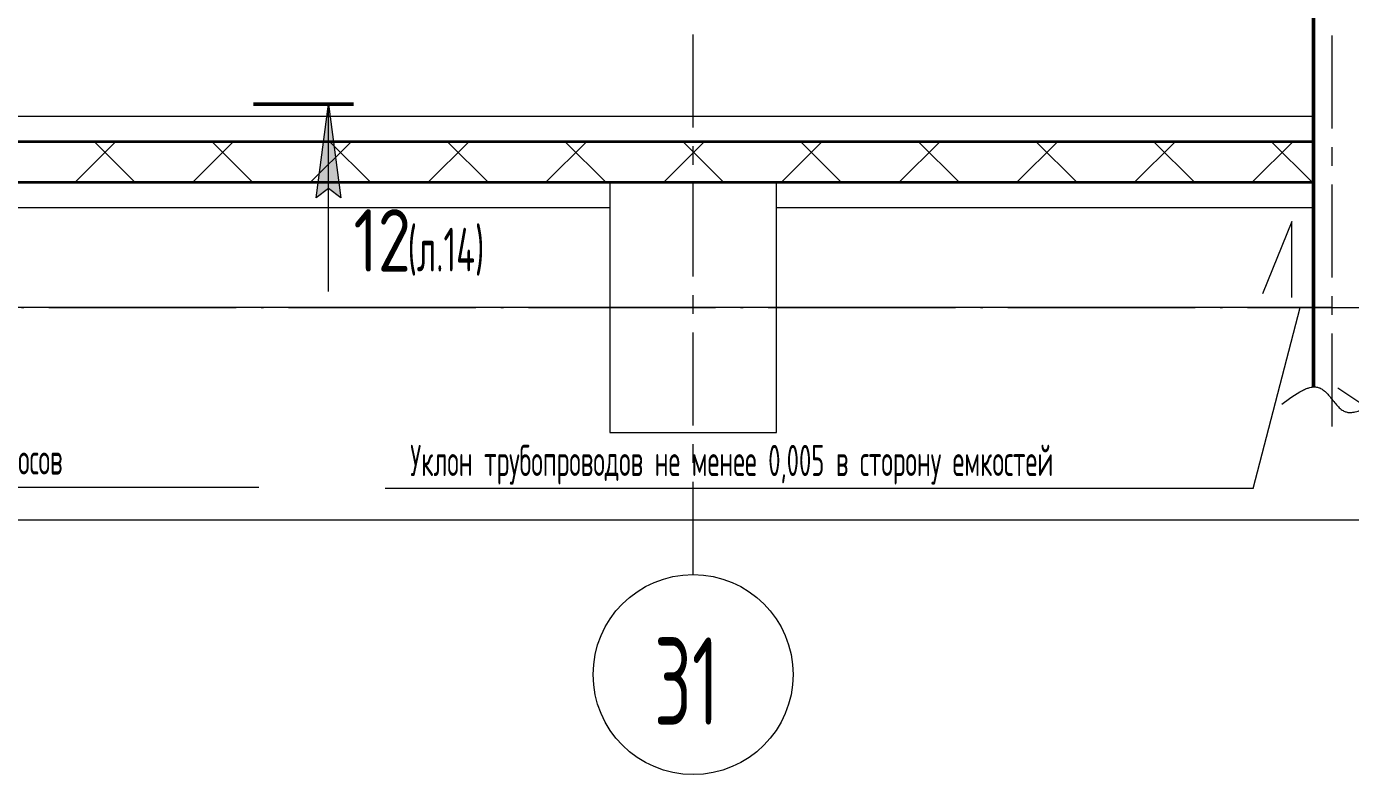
# Model space of a CAD drawing. Header units: millimetres. Extents: x -2281 to 17340, y -2563 to 4166.
# Drawn here: x 446.6 to 552.7, y 105 to 164.9 of the extents above; entities that cross this region are included whole.
import ezdxf

# ---------------------------------------------------------------- set-up
doc = ezdxf.new("R2010")
doc.units = ezdxf.units.MM
for name, pattern in [('K5LT32775', [0]), ('K5LT32786', [0]), ('K5LT32846', [0]), ('K5LT32847', [0]), ('K5LT32848', [19.2, 15, -2, 0.2, -2]), ('K5LT_AXLED', [11.939881, 7.439881, -1.5, 1.5, -1.5]), ('K5LT_REINFORCED', [0]), ('K5LT_THIN', [0]), ('K5LT_THIN_INCLUDED_TO_HATCHING', [0])]:
    doc.linetypes.add(name, pattern=pattern)
doc.layers.add('Системный слой', color=7, linetype='Continuous')
doc.styles.add('KDIMTEXTSTYLE', font='GOST_AU.SHX', dxfattribs={"width": 0.96, "oblique": 15, "height": 5})
doc.styles.add('KTEXTSTYLE', font='GOST_AU.SHX', dxfattribs={"width": 0.96, "height": 5})
doc.dimstyles.new('KDIMSTYLE (0.03)', dxfattribs={"dimtxt": 5, "dimasz": 1, "dimexe": 2, "dimexo": 0, "dimgap": 1, "dimtad": 1, "dimlfac": 30, "dimtxsty": 'KDIMTEXTSTYLE', "dimsah": 1, "dimcen": 0, "dimdle": 1, "dimadec": 0, "dimazin": 0, "dimtfac": 0.667, "dimtmove": 0, "dimatfit": 3, "dimfxl": 1, "dimtvp": 1, "dimtolj": 1, "dimtzin": 0, "dimarcsym": 0})

# ---------------------------------------------------------------- blocks, each defined once
blk = doc.blocks.new('U751')
at = {"layer": 'Системный слой', "color": 7, "linetype": 'K5LT_THIN_INCLUDED_TO_HATCHING', "lineweight": 13}
blk.add_line((710.93, 125.32), (399.61, 125.32), dxfattribs=at)
blk = doc.blocks.new('U1192')
at = {"layer": 'Системный слой', "color": 7, "linetype": 'K5LT_THIN', "lineweight": 13}
for p, q in [((573.79, 120.97), (551.64, 135.91)), ((573.79, 120.97), (573.79, 115.97)), ((573.79, 120.97), (597.57, 120.97)), ((573.79, 115.97), (597.57, 115.97))]:
    blk.add_line(p, q, dxfattribs=at)
at = {"layer": 'Системный слой', "color": 7, "char_height": 2.5, "attachment_point": 1, "style": 'KTEXTSTYLE'}
for s, insert in [('\\H3.5;\\W0.965;\\Q15;\\Q0;\\W0.715;\\H2.50;∅', (575.79, 124.47)), ('\\H3.5;\\W0.965;\\Q15;\\Q0;\\W0.715;\\H2.50;89х3, отм.+8,000', (577.11, 124.47)), ('\\H3.5;\\W0.965;\\Q15;\\Q0;\\W0.715;\\H2.50;от линии 2.', (575.79, 119.47))]:
    blk.add_mtext(s, dxfattribs=dict(at, insert=insert))
blk = doc.blocks.new('U1273')
at = {"layer": 'Системный слой', "color": 7, "linetype": 'K5LT_THIN', "lineweight": 13}
for q in [(548.63, 142.35), (475.36, 127.86)]:
    blk.add_line((544.85, 127.86), q, dxfattribs=at)
at = {"layer": 'Системный слой', "color": 7, "insert": (477.36, 131.36), "char_height": 2.5, "attachment_point": 1, "style": 'KTEXTSTYLE'}
blk.add_mtext('\\H3.5;\\W0.965;\\Q15;\\Q0;\\W0.715;\\H2.50;Уклон трубопроводов не менее 0,005 в сторону емкостей', dxfattribs=at)
blk = doc.blocks.new('U1275')
at = {"layer": 'Системный слой', "color": 7, "linetype": 'K5LT_THIN', "lineweight": 13}
for q in [(390.58, 143.94), (465.24, 127.98)]:
    blk.add_line((397.68, 127.98), q, dxfattribs=at)
at = {"layer": 'Системный слой', "color": 7, "insert": (399.68, 131.48), "char_height": 2.5, "attachment_point": 1, "style": 'KTEXTSTYLE'}
blk.add_mtext('\\H3.5;\\W0.965;\\Q15;\\Q0;\\W0.715;\\H2.50;Уклон трубопроводов не менее 0,005 в сторону насосов', dxfattribs=at)
blk = doc.blocks.new('D255')
at = {"layer": 'Системный слой', "color": 7, "linetype": 'K5LT_THIN', "lineweight": 13}
for p, q in [((439, 681.32), (439, 683.32)), ((440.06, 680.26), (437.94, 682.38)), ((547.55, 681.32), (437, 681.32)), ((439, 681.32), (439, 142.35)), ((437.94, 143.41), (440.06, 141.28)), ((551.18, 142.35), (437, 142.35)), ((439, 142.35), (439, 140.35))]:
    blk.add_line(p, q, dxfattribs=at)
blk.add_wipeout([(437.75, 370.57), (434.18, 370.57), (434.18, 375.84), (437.75, 375.84)]).dxf.layer = 'Системный слой'
at = {"layer": 'Системный слой', "color": 7, "insert": (434.73, 370.57), "char_height": 2.5, "attachment_point": 1, "rotation": 90, "style": 'KTEXTSTYLE'}
blk.add_mtext('\\H3.5;\\W0.965;\\Q15;\\Q0;\\W0.715;\\H2.50;16170', dxfattribs=at)
blk = doc.blocks.new('KDIMARROW_03')
at = {"layer": 'Системный слой', "color": 0, "linetype": 'K5LT_THIN', "lineweight": 13}
for p, q in [((-1.06, -1.06), (1.06, 1.06)), ((0, 0), (-1, 0)), ((0, 0), (2, 0))]:
    blk.add_line(p, q, dxfattribs=at)
blk = doc.blocks.new('U1315')
at = {"layer": 'Системный слой'}
blk.add_hatch(color=7, dxfattribs=at).paths.add_polyline_path([(471.8, 151.15), (470.81, 158.65), (469.82, 151.15), (470.81, 151.9)])
at = {"layer": 'Системный слой', "color": 134, "linetype": 'K5LT_REINFORCED', "lineweight": 50, "true_color": 0x009696}
blk.add_line((464.81, 158.65), (472.81, 158.65), dxfattribs=at)
at = {"layer": 'Системный слой', "color": 7, "linetype": 'K5LT_THIN', "lineweight": 13}
for p, q in [((469.82, 151.15), (470.81, 158.65)), ((470.81, 158.65), (471.8, 151.15)), ((470.81, 143.65), (470.81, 158.65)), ((470.81, 151.9), (469.82, 151.15)), ((471.8, 151.15), (470.81, 151.9))]:
    blk.add_line(p, q, dxfattribs=at)
at = {"layer": 'Системный слой', "color": 7, "insert": (472.81, 150.23), "char_height": 2.5, "attachment_point": 1, "style": 'KTEXTSTYLE'}
blk.add_mtext('\\H3.5;\\W0.965;\\Q15;\\Q0;\\H5.00;12', dxfattribs=at)

msp = doc.modelspace()

# ---------------------------------------------------------------- linework, layer by layer
at = {"layer": 'Системный слой', "color": 30, "linetype": 'K5LT_AXLED', "lineweight": 13, "true_color": 0xff8000}
for p, q in [((500.0115, 120.96914), (500.0115, 179.85965)), ((551.1787, 132.82725), (551.1786, 164.23566))]:
    msp.add_line(p, q, dxfattribs=at)
at = {"layer": 'Системный слой', "color": 5, "linetype": 'K5LT32775', "lineweight": 50, "true_color": 0x0000ff}
msp.add_line((549.69537, 168.83473), (549.69537, 135.99437), dxfattribs=at)
at = {"layer": 'Системный слой', "color": 7, "linetype": 'K5LT32847', "lineweight": 5}
for p, q in [((393.27718, 157.67848), (549.69537, 157.67848)), ((450.56503, 152.44515), (453.7317, 155.61181)), ((455.25502, 152.44515), (452.08835, 155.61181)), ((459.99312, 152.44515), (463.15979, 155.61181)), ((464.68311, 152.44515), (461.51644, 155.61181)), ((469.42121, 152.44515), (472.58788, 155.61181)), ((474.1112, 152.44515), (470.94453, 155.61181)), ((478.8493, 152.44515), (482.01597, 155.61181)), ((483.53929, 152.44515), (480.37262, 155.61181)), ((488.27739, 152.44515), (491.44406, 155.61181)), ((492.96738, 152.44515), (489.80071, 155.61181)), ((497.70548, 152.44515), (500.87215, 155.61181)), ((502.39547, 152.44515), (499.2288, 155.61181)), ((507.13357, 152.44515), (510.30024, 155.61181)), ((511.82356, 152.44515), (508.65689, 155.61181)), ((516.56166, 152.44515), (519.72833, 155.61181)), ((521.25165, 152.44515), (518.08498, 155.61181)), ((525.98975, 152.44515), (529.15642, 155.61181)), ((530.67974, 152.44515), (527.51307, 155.61181)), ((535.41784, 152.44515), (538.58451, 155.61181)), ((540.10783, 152.44515), (536.94116, 155.61181)), ((544.84594, 152.44515), (548.0126, 155.61181)), ((549.53592, 152.44515), (546.36925, 155.61181)), ((493.34483, 150.34515), (393.27718, 150.34515)), ((549.69537, 150.34515), (506.67817, 150.34515))]:
    msp.add_line(p, q, dxfattribs=at)
at = {"layer": 'Системный слой', "color": 7, "linetype": 'K5LT32846', "lineweight": 9}
for p, q in [((549.69537, 155.67848), (393.27718, 155.67848)), ((393.27718, 155.61181), (549.69537, 155.61181)), ((393.27718, 152.44515), (549.69537, 152.44515)), ((393.27718, 152.34515), (549.69537, 152.34515)), ((506.67817, 152.34515), (493.34483, 152.34515)), ((493.34483, 152.34515), (493.34483, 132.34515)), ((506.67817, 132.34515), (506.67817, 152.34515)), ((493.34483, 132.34515), (506.67817, 132.34515))]:
    msp.add_line(p, q, dxfattribs=at)
at = {"layer": 'Системный слой', "color": 7, "linetype": 'K5LT32786', "lineweight": 18}
for p, q in [((547.95259, 149.25562), (545.59902, 143.45436)), ((547.95259, 143.16717), (547.95259, 149.25562))]:
    msp.add_line(p, q, dxfattribs=at)
at = {"layer": 'Системный слой', "color": 1, "linetype": 'K5LT32848', "lineweight": 18, "true_color": 0xff0000}
msp.add_line((713.01543, 142.34515), (78.34381, 142.34515), dxfattribs=at)
at = {"layer": 'Системный слой', "color": 7, "linetype": 'K5LT_THIN', "lineweight": 13}
msp.add_circle((500.0115, 112.96321), 8.00593, dxfattribs=at)
msp.add_open_spline([(547.17031, 134.63029), (547.70006, 135.00543), (548.31569, 135.50961), (549.10817, 135.86391), (549.37508, 135.94809), (549.58703, 135.98836), (549.76751, 136), (549.92688, 135.98982), (550.07087, 135.9614), (550.20315, 135.91679), (550.3283, 135.8559), (550.45372, 135.77479), (550.59221, 135.66367), (550.75882, 135.50273), (550.98035, 135.25206), (551.2411, 134.92125), (551.5258, 134.56848), (551.77932, 134.30523), (551.98102, 134.14924), (552.12426, 134.06631), (552.25363, 134.0121), (552.38677, 133.97449), (552.53007, 133.95254), (552.68684, 133.94784), (552.85923, 133.96281), (553.05266, 134.0012), (553.27504, 134.06931), (553.53923, 134.17789), (553.87028, 134.34772), (554.48617, 134.72511), (554.96994, 135.08884), (555.32504, 135.35175)], degree=3, knots=[0, 0, 0, 0, 6.282762425, 7.458494255, 8.291595579, 8.955855693, 9.518630062, 10.018169646, 10.480109019, 10.919450736, 11.35062612, 11.808804749, 12.346222119, 13.047650407, 14.023390084, 15.545644193, 17.078720805, 18.362347042, 19.031932224, 19.512456611, 19.94230882, 20.371459104, 20.833357805, 21.326312698, 21.869190728, 22.486117076, 23.21032499, 24.091897581, 25.216570834, 26.767897563, 31, 31, 31, 31], dxfattribs=at)

# ---------------------------------------------------------------- block references
at = {"layer": 'Системный слой'}
for name in ['U1275', 'U1273', 'U1192', 'U751']:
    msp.add_blockref(name, (0, 0), dxfattribs=at)

# ---------------------------------------------------------------- texts
at = {"layer": 'Системный слой', "color": 7, "insert": (496.87931, 115.93508), "char_height": 2.5, "attachment_point": 1, "style": 'KTEXTSTYLE'}
msp.add_mtext('\\H3.5;\\W0.965;\\Q15;\\Q0;\\W0.765;\\H7.00;31', dxfattribs=at)

# ---------------------------------------------------------------- next in the draw order: dimensions: what is measured, and where the dimension line sits
at = {"layer": 'Системный слой', "color": 7}
dim = msp.add_linear_dim(base=(438.99686, 681.31777), p1=(551.17867, 142.34515), p2=(547.54995, 681.31777), angle=90, text='\\H2.5;\\W0.965;\\Q0;\\H2.5;\\W0.965;\\Q0;\\Q0;\\W0.715;16170\\Q0;\\W0.965;', dimstyle='KDIMSTYLE (0.03)', override={"dimexo": 0, "dimblk1": 'KDIMARROW_03', "dimblk2": 'KDIMARROW_03', "dimse1": 0, "dimse2": 0, "dimclrt": 7, "dimtolj": 1}, dxfattribs=at)
dim.commit()
dim.dimension.update_dxf_attribs({"geometry": 'D255', "text_midpoint": (438.99686, 373.31777), "dimtype": 160})

# ---------------------------------------------------------------- next in the draw order: block references
at = {"layer": 'Системный слой'}
msp.add_blockref('U1315', (0, 0), dxfattribs=at)

# ---------------------------------------------------------------- next in the draw order: texts
at = {"layer": 'Системный слой', "color": 7, "insert": (477.14054, 148.7459), "char_height": 2.5, "attachment_point": 1, "style": 'KTEXTSTYLE'}
msp.add_mtext('\\H3.5;\\W0.965;\\Q15;\\Q0;\\W0.715;(л.14)', dxfattribs=at)

doc.saveas('drawing.dxf')
